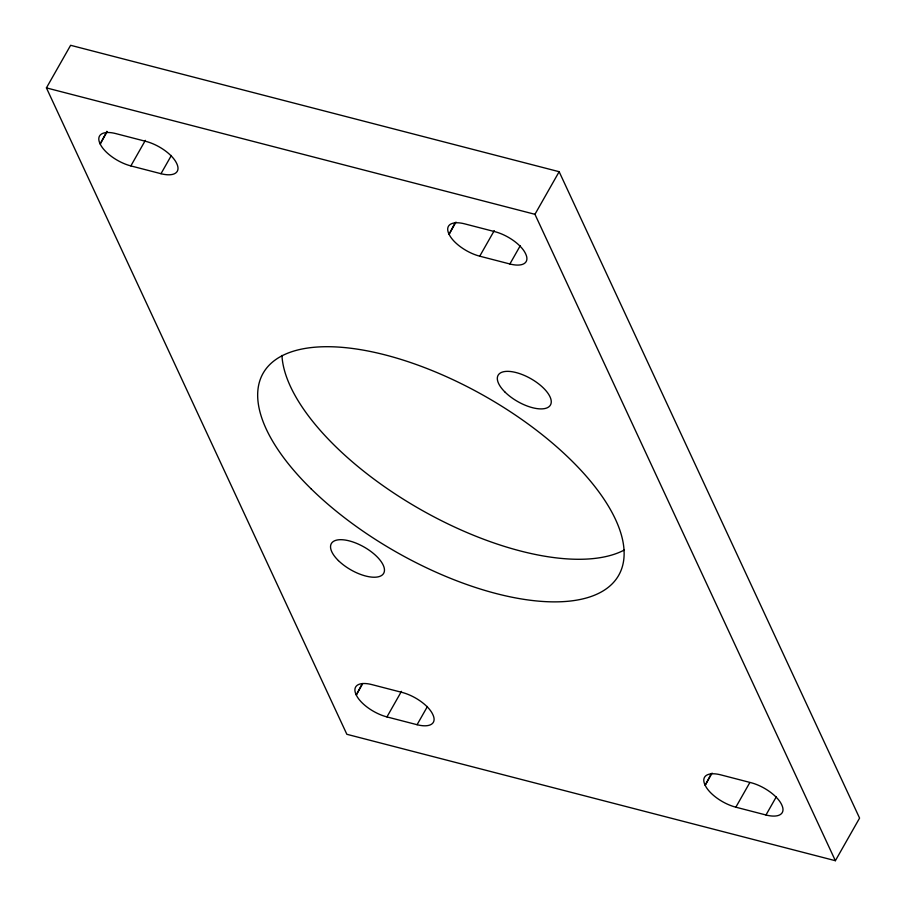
<?xml version="1.0" encoding="UTF-8"?>
<svg xmlns="http://www.w3.org/2000/svg" width="906" height="906" viewBox="0 0 906 906"><rect width="100%" height="100%" fill="white"/><g stroke="black" fill="none" stroke-linecap="round" stroke-linejoin="round"><path stroke-width="1.36" d="M46.421 87.893L70.623 45.3L559.149 171.71L859.579 818.107L835.377 860.7L346.851 734.29L46.421 87.893L534.948 214.303L835.377 860.7M99.943 143.476A27.248 11.948 29.6 0 1 115.832 133.601L145.968 141.404A27.248 11.948 29.6 0 1 176.625 163.318L176.863 163.827A27.248 11.948 29.6 0 1 160.985 173.703L130.849 165.911A27.248 11.948 29.6 0 1 100.181 143.986L106.863 131.313M100.181 143.986L107.101 131.823M130.849 165.911L145.368 140.351M160.985 173.703L171.359 155.458M448.844 233.759A27.248 11.948 29.6 0 1 464.733 223.873L494.869 231.676A27.248 11.948 29.6 0 1 525.525 253.601L525.763 254.11A27.248 11.948 29.6 0 1 509.885 263.986L479.738 256.183A27.248 11.948 29.6 0 1 449.082 234.269L455.061 222.808M449.082 234.269L455.99 222.095M479.738 256.183L494.257 230.634M534.948 214.303L559.149 171.71M509.885 263.986L520.248 245.73M356.047 694.483A27.248 11.948 29.6 0 1 371.924 684.608L402.06 692.41A27.248 11.948 29.6 0 1 432.728 714.324L432.955 714.834A27.248 11.948 29.6 0 1 417.077 724.709L386.941 716.918A27.248 11.948 29.6 0 1 356.273 694.993L362.264 683.532M356.273 694.993L362.502 684.041M386.941 716.918L401.46 691.357M417.077 724.709L427.451 706.465M704.936 784.766A27.248 11.948 29.6 0 1 720.825 774.879L750.961 782.682A27.248 11.948 29.6 0 1 781.618 804.607L781.855 805.117A27.248 11.948 29.6 0 1 765.978 814.992L735.842 807.189A27.248 11.948 29.6 0 1 705.174 785.275L711.165 773.815M705.174 785.275L712.093 773.101M735.842 807.189L749.658 782.852M765.978 814.992L776.34 796.736M624.404 549.965A204.484 89.637 29.6 0 1 420.826 509.648A204.484 89.637 29.6 0 1 281.947 355.435M311.086 488.798A204.484 89.637 29.6 0 0 617.79 576.816A204.484 89.637 29.6 0 0 393.827 357.27A204.484 89.637 29.6 0 0 311.086 488.798M338.414 560.599A30.079 13.182 29.6 0 0 383.532 573.543A30.079 13.182 29.6 0 0 350.577 541.244A30.079 13.182 29.6 0 0 338.414 560.599M505.197 392.264A30.079 13.182 29.6 0 0 550.327 405.209A30.079 13.182 29.6 0 0 517.371 372.91A30.079 13.182 29.6 0 0 505.197 392.264"/></g></svg>
